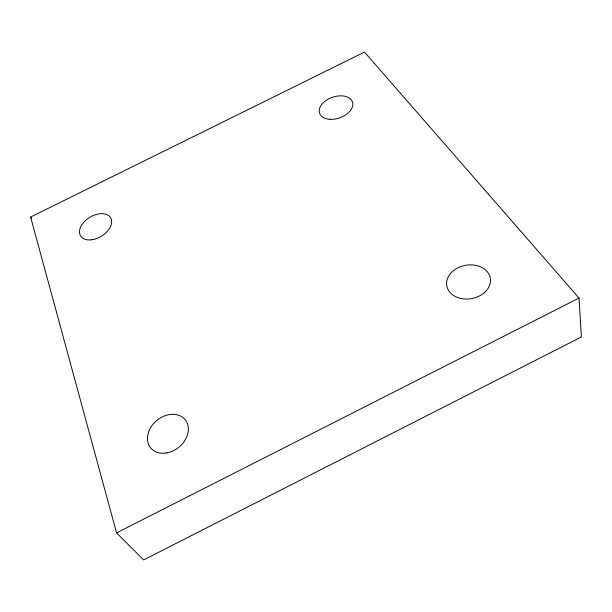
<?xml version="1.0" encoding="UTF-8"?>
<svg xmlns="http://www.w3.org/2000/svg" width="612" height="612" viewBox="0 0 612 612"><rect width="100%" height="100%" fill="white"/><g stroke="black" fill="none" stroke-linecap="round" stroke-linejoin="round"><path stroke-width="0.92" d="M116.563 532.899L579.013 298.059L364.515 52.066L30.6 217.053L116.563 532.899L143.659 559.934L581.4 336.96L579.013 298.059M30.6 217.053L31.694 218.576M91.157 239.85A17.564 11.108 -31.2 0 0 111.17 218.889A17.564 11.108 -31.2 0 0 84.372 221.628A17.564 11.108 -31.2 0 0 91.157 239.85M330.174 119.332A17.373 10.924 -18.9 0 0 352.596 102.418A17.373 10.924 -18.9 0 0 325.293 101.026A17.373 10.924 -18.9 0 0 330.174 119.332M166.701 452.941A22.307 17.358 -39.2 0 0 186.201 421.117A22.307 17.358 -39.2 0 0 150.797 427.314A22.307 17.358 -39.2 0 0 166.701 452.941M457.577 297.493A22.101 16.922 -10 0 0 490.51 280.373A22.101 16.922 -10 0 0 457.554 268.002A22.101 16.922 -10 0 0 457.577 297.493"/></g></svg>
